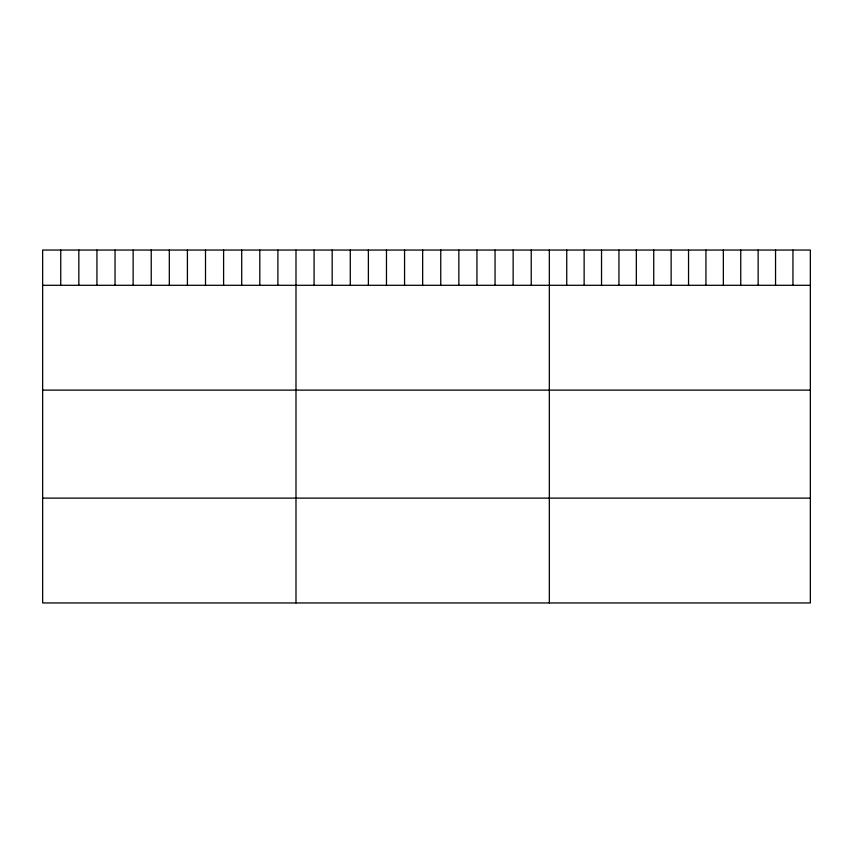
<?xml version="1.0" encoding="UTF-8"?>
<svg xmlns="http://www.w3.org/2000/svg" width="853" height="853" viewBox="0 0 853 853"><rect width="100%" height="100%" fill="white"/><g stroke="black" fill="none" stroke-linecap="round" stroke-linejoin="round"><path stroke-width="1.28" d="M810.35 285.297L810.35 602.954L42.65 602.954L42.65 250.046L810.35 250.046L810.35 285.297L42.65 285.297M42.65 390.12L810.35 390.12M42.65 498.12L810.35 498.12M792.949 250.046L792.949 285.297M775.548 250.046L775.548 285.297M758.146 250.046L758.146 285.297M740.745 250.046L740.745 285.297M723.344 250.046L723.344 285.297M705.943 250.046L705.943 285.297M688.542 250.046L688.542 285.297M671.14 250.046L671.14 285.297M653.739 250.046L653.739 285.297M636.338 250.046L636.338 285.297M618.937 250.046L618.937 285.297M601.536 250.046L601.536 285.297M584.134 250.046L584.134 285.297M566.733 250.046L566.733 285.297M549.332 250.046L549.332 602.954M531.238 250.046L531.238 285.297M513.143 250.046L513.143 285.297M495.049 250.046L495.049 285.297M476.944 250.046L476.944 285.297M458.85 250.046L458.85 285.297M440.756 250.046L440.756 285.297M422.661 250.046L422.661 285.297M404.567 250.046L404.567 285.297M386.473 250.046L386.473 285.297M368.379 250.046L368.379 285.297M350.274 250.046L350.274 285.297M332.18 250.046L332.18 285.297M314.085 250.046L314.085 285.297M295.991 250.046L295.991 602.954M277.897 250.046L277.897 285.297M259.802 250.046L259.802 285.297M241.708 250.046L241.708 285.297M223.603 250.046L223.603 285.297M205.509 250.046L205.509 285.297M187.415 250.046L187.415 285.297M169.321 250.046L169.321 285.297M151.226 250.046L151.226 285.297M133.132 250.046L133.132 285.297M115.038 250.046L115.038 285.297M96.933 250.046L96.933 285.297M78.839 250.046L78.839 285.297M60.744 250.046L60.744 285.297"/></g></svg>
